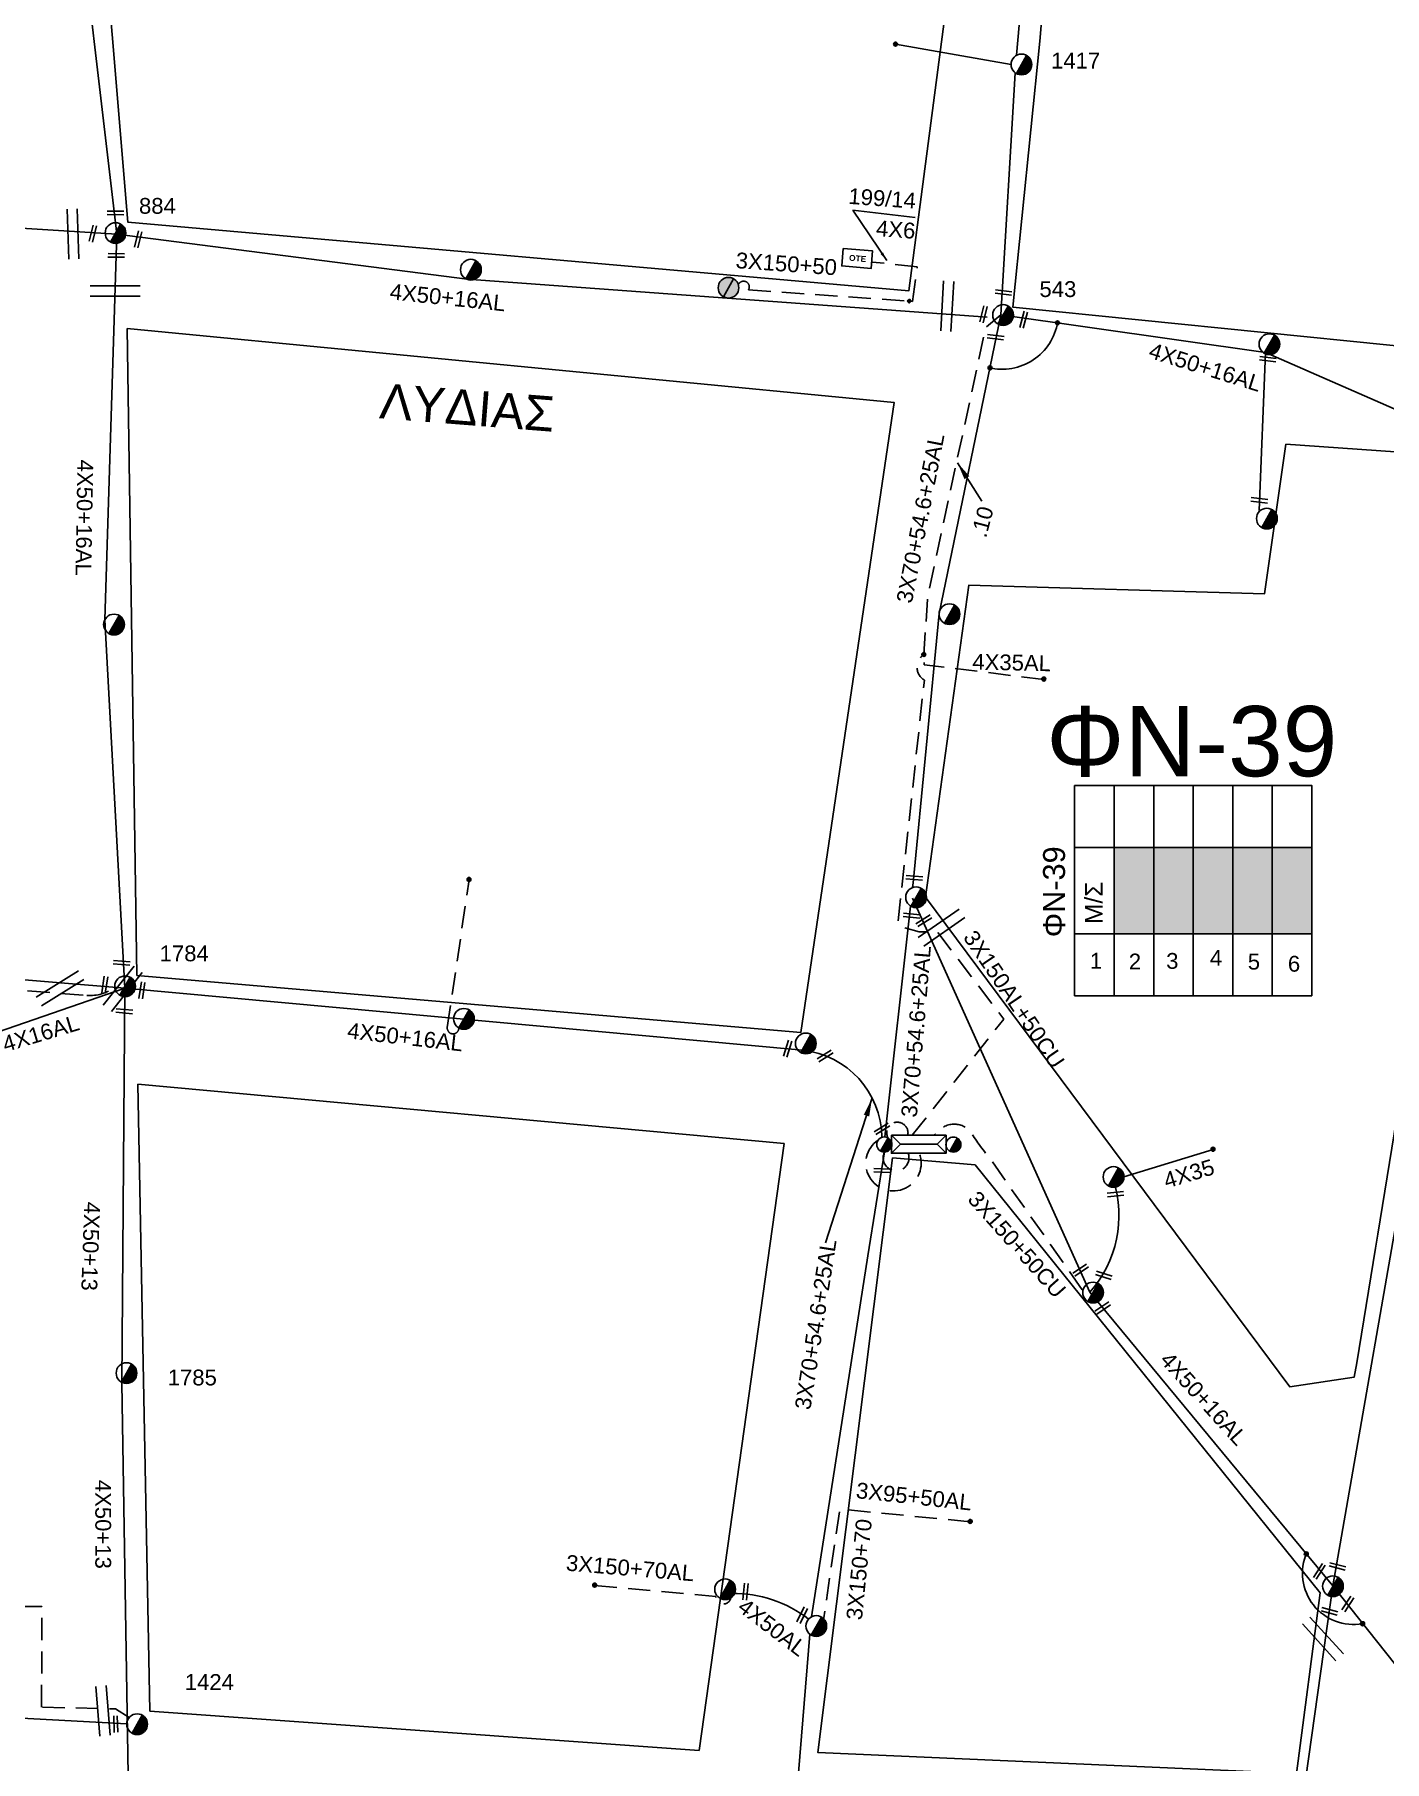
# Model space of a CAD drawing. Header units: millimetres. Extents: x 938 to 3112, y 793 to 1825.
# Drawn here: x 1315.6 to 1469.3, y 1476 to 1672.5 of the extents above; entities that cross this region are included whole.
import ezdxf
from ezdxf.enums import TextEntityAlignment as Align

# ---------------------------------------------------------------- set-up
doc = ezdxf.new("R2010")
doc.units = ezdxf.units.MM
doc.linetypes.add('DASHED', pattern=[19.05, 12.7, -6.35])
for name, color, linetype in [('Pillar OTE', 7, 'Continuous'), ('Ασφαλειοκιβώτια Χ.Τ 6 αναχωρήσεων', 7, 'Continuous'), ('Γέφυρες Εναερίου Δικτύου', 7, 'Continuous'), ('Γυμνά εναέρια ΧΤ (3Φ)   4x16AL', 7, 'Continuous'), ('Γυμνά εναέρια ΧΤ (3Φ)   4x35AL', 7, 'Continuous'), ('Γυμνά εναέρια ΧΤ και ΦΟΠ (3Φ)   4x50+16AL', 7, 'Continuous'), ('Επιγραφές - Σχήματα', 7, 'Continuous'), ('Καλώδια ΧΤ   3x150+50AL', 7, 'DASHED'), ('Καλώδια ΧΤ   3x150+50CU', 7, 'DASHED'), ('Καλώδια ΧΤ   3x150+70AL', 7, 'DASHED'), ('Καλώδια ΧΤ   3x150AL+50CU', 7, 'DASHED'), ('Καλώδια ΧΤ   3x95+50CU', 7, 'DASHED'), ('Καλώδια ΧΤ   4X50+13', 7, 'Continuous'), ('Καλώδια ΧΤ   4x50AL', 7, 'DASHED'), ('Μηχανική τομή', 7, 'Continuous'), ('Στύλος Ξύλινος', 7, 'Continuous'), ('Στύλος Ξύλινος @ 1', 7, 'Continuous'), ('Στύλος ΦΜ', 7, 'Continuous'), ('Στύλος ΦΜ @ 1', 7, 'Continuous'), ('Συνδέσεις', 7, 'Continuous'), ('Συνεστραμμένα ΧΤ   3x70+54.6+25AL', 7, 'SYN_LINE'), ('Τομή', 7, 'Continuous'), ('Υποσταθμός εναέριος 2 στύλων', 7, 'Continuous'), ('Υποσταθμός πόλεως', 7, 'Continuous'), ('Υπόβαθρο ΔΕΗ', 7, 'Continuous'), ('Υπόγεια Καλώδια Δικτύου ΧΤ   .10', 7, 'DASHED'), ('Υπόγεια καλώδια Παροχών ΧΤ   4x6', 7, 'DASHED')]:
    doc.layers.add(name, color=color, linetype=linetype)
doc.styles.get("Standard").update_dxf_attribs({"font": 'arial.ttf'})
doc.linetypes.add('SYN_LINE', pattern='A,0.5,-0.0001,["/\\/\\/\\/",Standard,S=0.1,R=0,X=0,Y=-0.05],-0.25', length=0.7501)
doc.dimstyles.new('ISO-25', dxfattribs={"dimtxt": 2.5, "dimasz": 2.5, "dimexe": 1.25, "dimexo": 0.625, "dimtad": 1, "dimtxsty": 'Standard', "dimcen": 2.5, "dimaunit": 2, "dimazin": 0, "dimtfac": 1, "dimtmove": 0, "dimatfit": 3, "dimfxl": 1, "dimarcsym": 0})

# ---------------------------------------------------------------- blocks, each defined once
blk = doc.blocks.new('ΑΣΦΑΛΕΙΟΚΙΒΩΤΙΟ ΥΠΟΣΤΑΘΜΟΥ 6 ΑΝΑΧΩΡΗΣΕΩΝ')
at = {"layer": 'Ασφαλειοκιβώτια Χ.Τ 6 αναχωρήσεων', "ltscale": 40}
for p, q in [((-23.91, 27), (23.91, 27)), ((-9.83, 27), (-9.83, -27)), ((9.83, 27), (9.83, -27)), ((-23.91, 18), (23.91, 18)), ((-23.91, 9), (23.91, 9)), ((-23.91, 0), (23.91, 0)), ((-23.91, -9), (23.91, -9)), ((-23.91, -18), (23.91, -18))]:
    blk.add_line(p, q, dxfattribs=at)
at = {"layer": 'Ασφαλειοκιβώτια Χ.Τ 6 αναχωρήσεων'}
blk.add_lwpolyline([(-23.91, -27), (23.91, -27), (23.91, 27), (-23.91, 27)], close=True, dxfattribs=at)
for s, p in [('1', (-17.75, 23.52)), ('2', (-17.93, 14.66)), ('3', (-17.79, 6.15)), ('4', (-17.11, -3.79)), ('5', (-17.96, -12.42)), ('6', (-18.44, -21.55))]:
    blk.add_text(s, height=3.6, rotation=270, dxfattribs=at).set_placement(p)
at = {"layer": 'Ασφαλειοκιβώτια Χ.Τ 6 αναχωρήσεων', "ltscale": 40}
for tag, height, p in [('ΟΝΟΜΑ', 5, (-0.27, 31.68)), ('ΚΕΙΜΕΝΟ 1', 2, (16.95, 22.41)), ('ΚΕΙΜΕΝΟ 2', 2, (16.95, 13.71)), ('ΚΕΙΜΕΝΟ 3', 2, (16.95, 4.31)), ('ΚΕΙΜΕΝΟ 4', 2, (16.95, -4.67)), ('ΚΕΙΜΕΝΟ 5', 2, (16.95, -13.51)), ('ΚΕΙΜΕΝΟ 6', 2, (16.95, -22.43)), ('ΣΧ', 2, (-0.21, -29.21))]:
    blk.add_attdef(tag, text='', height=height, dxfattribs=at).set_placement(p, align=Align.MIDDLE_CENTER)
blk = doc.blocks.new('ΥΠΟΣΤΑΘΜΟΣ ΕΝΑΕΡΙΟΣ ΕΠΙ 2 ΣΤΥΛΩΝ')
at = {"layer": 'Υποσταθμός εναέριος 2 στύλων', "linetype": 'Continuous'}
for points in [[(-11.97, -2.11, 0.574793), (-8.45, -0.07, 0.268822), (-9.64, 1.98)], [(9.68, -2.15, 0.574793), (13.19, -0.1, 0.268822), (12.01, 1.95)]]:
    blk.add_hatch(color=256, dxfattribs=at).paths.add_polyline_path(points)
for p, q in [((-11.97, -2.11), (-9.64, 1.98)), ((9.68, -2.15), (12.01, 1.95))]:
    blk.add_line(p, q, dxfattribs=at)
for centre in [(-10.81, -0.07), (10.84, -0.1)]:
    blk.add_circle(centre, 2.36, dxfattribs=at)
at = {"layer": 'Υποσταθμός πόλεως', "linetype": 'Continuous', "ltscale": 40}
blk.add_lwpolyline([(-8.57, 2.82), (8.57, 2.82), (8.57, -2.82), (-8.57, -2.82)], close=True, dxfattribs=at)
for points in [[(-5.75, 0), (-8.57, 2.82)], [(-8.57, -2.82), (-5.75, 0)], [(-5.75, 0), (5.75, 0)], [(5.75, 0), (8.57, 2.82)], [(8.57, -2.82), (5.75, 0)]]:
    blk.add_lwpolyline(points, dxfattribs=at)
at = {"layer": 'Υποσταθμός εναέριος 2 στύλων', "ltscale": 40, "flags": 1}
for tag, p in [('ΜΕΤΑΣΧΗΜΑΤΙΣΜΟΣ', (14.09, 2.51)), ('ΙΣΧΥΣ', (14.07, -0.28)), ('ΑΡΙΘΜΟΣ', (14.19, -3))]:
    blk.add_attdef(tag, p, '', height=1.8, dxfattribs=at)
blk = doc.blocks.new('ΥΠΑΡΧΩΝ ΤΣΙΜΕΝΤΕΝΙΟΣ ΣΤΥΛΟΣ')
at = {"layer": 'Στύλος ΦΜ'}
blk.add_hatch(color=256, dxfattribs=at).paths.add_polyline_path([(-1.29, -2.28, 0.574793), (2.62, 0, 0.268822), (1.3, 2.27)])
blk.add_line((-1.29, -2.28), (1.3, 2.27), dxfattribs=at)
blk.add_circle((0, 0), 2.62, dxfattribs=at)
at = {"layer": 'Στύλος ΦΜ', "flags": 4}
for tag, p in [('ΑΡΙΘΜΟΣ', (-4.68, 8.05)), ('ΤΥΠΟΣ', (-4.91, 3.03))]:
    blk.add_attdef(tag, p, '', height=4, dxfattribs=at)
blk = doc.blocks.new('ΤΟΜΗ')
at = {"layer": 'Τομή', "ltscale": 40}
for p, q in [((-5.68, 0), (5.68, 0)), ((5.68, -2.33), (-5.68, -2.33))]:
    blk.add_line(p, q, dxfattribs=at)
blk = doc.blocks.new('ΥΠΑΡΧΩΝ ΞΥΛΙΝΟΣ ΣΤΥΛΟΣ')
at = {"layer": 'Στύλος Ξύλινος'}
h = blk.add_hatch(color=7, dxfattribs=at)
h.paths.add_polyline_path([(-2.62, 0, 0.270008), (-1.29, -2.28), (1.3, 2.27, 0.576266)])
h.paths.add_polyline_path([(-1.29, -2.28, 0.574793), (2.62, 0, 0.268822), (1.3, 2.27)])
at = {"layer": 'Στύλος Ξύλινος', "color": 7}
blk.add_line((-1.29, -2.28), (1.3, 2.27), dxfattribs=at)
blk.add_circle((0, 0), 2.62, dxfattribs=at)
at = {"layer": 'Στύλος Ξύλινος', "flags": 4}
for tag, p in [('ΑΡΙΘΜΟΣ', (-4.91, 8.6)), ('ΤΥΠΟΣ', (-4.85, 3.39))]:
    blk.add_attdef(tag, p, '', height=4, dxfattribs=at)
blk = doc.blocks.new('A$C3A1033B9')
at = {"layer": 'Στύλος Ξύλινος @ 1', "ltscale": 40, "xscale": 0.4499999999998181, "yscale": 0.4499999999998181, "zscale": 0.4499999999998181}
blk.add_blockref('ΥΠΑΡΧΩΝ ΞΥΛΙΝΟΣ ΣΤΥΛΟΣ', (1.18, 1.18), dxfattribs=at)
blk = doc.blocks.new('_ΣΥΝΔΕΣΗ')
at = {"layer": 'Συνδέσεις', "linetype": 'SYN_LINE', "ltscale": 40}
blk.add_hatch(color=256, dxfattribs=at).paths.add_polyline_path([(0.5, -0.01, 1), (-0.5, -0.01, 1)])
at = {"layer": 'Συνδέσεις'}
blk.add_circle((0, -0.01), 0.5, dxfattribs=at)
blk = doc.blocks.new('ΜΗΧΑΝΙΚΗ ΤΟΜΗ')
at = {"layer": 'Μηχανική τομή', "ltscale": 40}
for p, q in [((-1.89, 0.78), (1.89, 0.78)), ((1.89, 0), (-1.89, 0))]:
    blk.add_line(p, q, dxfattribs=at)
blk = doc.blocks.new('TSONTA XT1')
at = {"ltscale": 40}
h = blk.add_hatch(color=256, dxfattribs=at)
h.dxf.hatch_style = 1
h.paths.add_polyline_path([(595.96, 2487.66), (597.07, 2488.77), (595.96, 2489.87), (594.85, 2488.77)])
blk.add_lwpolyline([(594.85, 2488.77), (595.96, 2489.87), (597.07, 2488.77), (595.96, 2487.66)], close=True, dxfattribs=at)
blk = doc.blocks.new('PILLAR ΟΤΕ')
at = {"layer": 'Pillar OTE', "ltscale": 40}
blk.add_lwpolyline([(-3.31, 2.02), (3.39, 2.02), (3.39, -1.99), (-3.31, -1.99)], close=True, dxfattribs=at)
at = {"layer": 'Pillar OTE', "insert": (-1.81, 0.71), "char_height": 1.3575, "width": 109.961, "attachment_point": 1}
blk.add_mtext('{\\fArial|b1|i0|c161|p34;OTE}', dxfattribs=at)

msp = doc.modelspace()

# ---------------------------------------------------------------- hatches: boundary and pattern name
at = {"layer": 'Ασφαλειοκιβώτια Χ.Τ 6 αναχωρήσεων'}
for color, points in [(85, [(1438.49, 1580.01), (1438.49, 1570.18), (1442.99, 1570.18), (1442.99, 1580.01)]), (2, [(1442.99, 1580.01), (1442.99, 1570.18), (1447.49, 1570.18), (1447.49, 1580.01)]), (1, [(1447.49, 1580.01), (1447.49, 1570.18), (1451.99, 1570.18), (1451.99, 1580.01)]), (151, [(1451.99, 1580.01), (1451.99, 1570.18), (1456.49, 1570.18), (1456.49, 1580.01)]), (30, [(1456.49, 1580.01), (1456.49, 1570.18), (1460.99, 1570.18), (1460.99, 1580.01)])]:
    msp.add_hatch(color=color, dxfattribs=at).paths.add_polyline_path(points)

# ---------------------------------------------------------------- linework, layer by layer
at = {"layer": 'Γέφυρες Εναερίου Δικτύου', "color": 27, "flags": 128}
msp.add_lwpolyline([(1319.71, 1694.67), (1324.99, 1649.81)], dxfattribs=at)
at = {"layer": 'Γέφυρες Εναερίου Δικτύου', "color": 2, "linetype": 'SYN_LINE', "ltscale": 15, "flags": 128}
msp.add_lwpolyline([(1426.77, 1669.09), (1413.61, 1671.42)], dxfattribs=at)
at = {"layer": 'Γέφυρες Εναερίου Δικτύου', "color": 1, "linetype": 'SYN_LINE', "ltscale": 20, "flags": 128}
msp.add_lwpolyline([(1455.73, 1636.34), (1454.99, 1618.34)], dxfattribs=at)
at = {"layer": 'Γέφυρες Εναερίου Δικτύου', "color": 2, "linetype": 'DASHED', "ltscale": 0.2, "flags": 128}
msp.add_lwpolyline([(1413.92, 1571.68), (1416.89, 1599.06, -0.561515), (1416.83, 1601.93)], format="xyb", dxfattribs=at)
at = {"layer": 'Γέφυρες Εναερίου Δικτύου', "color": 151, "linetype": 'DASHED', "ltscale": 0.2, "flags": 128}
msp.add_lwpolyline([(1362.6, 1559.52), (1365.08, 1576.33)], dxfattribs=at)
at = {"layer": 'Γέφυρες Εναερίου Δικτύου', "color": 1, "flags": 128}
msp.add_lwpolyline([(1225.12, 1487.65), (1259.1, 1483.88), (1326.12, 1480.3)], dxfattribs=at)
at = {"layer": 'Γέφυρες Εναερίου Δικτύου', "color": 151, "linetype": 'DASHED', "ltscale": 0.2}
msp.add_arc((1363.25, 1559.45), 0.653, 173.8919, 3.2064, dxfattribs=at)
at = {"layer": 'Γυμνά εναέρια ΧΤ (3Φ)   4x16AL', "color": 85, "flags": 128}
msp.add_lwpolyline([(1325.91, 1564.02), (1305.22, 1556.86)], dxfattribs=at)
at = {"layer": 'Γυμνά εναέρια ΧΤ (3Φ)   4x35AL', "color": 2, "linetype": 'DASHED', "ltscale": 0.2, "flags": 128}
msp.add_lwpolyline([(1430.48, 1599.13), (1416.88, 1600.8), (1416.83, 1601.93)], dxfattribs=at)
at = {"layer": 'Γυμνά εναέρια ΧΤ (3Φ)   4x35AL', "color": 85, "linetype": 'SYN_LINE', "ltscale": 10, "flags": 128}
msp.add_lwpolyline([(1439.59, 1542.52), (1449.75, 1545.64)], dxfattribs=at)
at = {"layer": 'Γυμνά εναέρια ΧΤ (3Φ)   4x35AL', "color": 85, "flags": 128}
msp.add_lwpolyline([(1435.74, 1529.42, 0.266433), (1438.39, 1542.15)], format="xyb", dxfattribs=at)
at = {"layer": 'Γυμνά εναέρια ΧΤ και ΦΟΠ (3Φ)   4x50+16AL', "color": 85, "flags": 128}
for points in [[(1218.47, 1575.19), (1273.23, 1568.35), (1325.91, 1564.02), (1323.63, 1605.92), (1324.99, 1649.81)], [(1482.85, 1624.47), (1479.55, 1592.02), (1472.75, 1549.7), (1463.36, 1495.99), (1503.44, 1445.53), (1504.25, 1444.68)], [(1463.36, 1495.99), (1435.74, 1529.42), (1415.55, 1574.25)]]:
    msp.add_lwpolyline(points, dxfattribs=at)
at = {"layer": 'Γυμνά εναέρια ΧΤ και ΦΟΠ (3Φ)   4x50+16AL', "color": 27, "flags": 128}
msp.add_lwpolyline([(1424.03, 1640.36), (1364.86, 1644.69), (1324.99, 1649.81)], dxfattribs=at)
at = {"layer": 'Γυμνά εναέρια ΧΤ και ΦΟΠ (3Φ)   4x50+16AL', "color": 1, "flags": 128}
msp.add_lwpolyline([(1482.85, 1624.47), (1455.73, 1636.34), (1425.6, 1640.62)], dxfattribs=at)
at = {"layer": 'Γυμνά εναέρια ΧΤ και ΦΟΠ (3Φ)   4x50+16AL', "color": 6, "linetype": 'DASHED', "ltscale": 0.2, "flags": 128}
msp.add_lwpolyline([(1220.53, 1572.4, 0.422254), (1223.25, 1572.46, -0.274268), (1224.65, 1572.88), (1268.98, 1567.19), (1321.59, 1563.17)], format="xyb", dxfattribs=at)
at = {"layer": 'Γυμνά εναέρια ΧΤ και ΦΟΠ (3Φ)   4x50+16AL', "color": 151, "flags": 128}
msp.add_lwpolyline([(1403.02, 1556.95), (1325.91, 1564.02)], dxfattribs=at)
at = {"layer": 'Γυμνά εναέρια ΧΤ και ΦΟΠ (3Φ)   4x50+16AL', "color": 6, "flags": 128}
msp.add_lwpolyline([(1440.64, 1346.72), (1447.24, 1383.06), (1454.38, 1427.14), (1456.16, 1444.75), (1463.36, 1495.99)], dxfattribs=at)
at = {"layer": 'Γυμνά εναέρια ΧΤ και ΦΟΠ (3Φ)   4x50+16AL', "color": 6, "linetype": 'DASHED', "ltscale": 0.2}
msp.add_arc((1321.93, 1567.82), 4.66, 265.7916, 307.2917, dxfattribs=at)
at = {"layer": 'Επιγραφές - Σχήματα', "linetype": 'Continuous', "ltscale": 0.2}
for centre, radius, start, end in [((1425.73, 1640.85), 6.42, 256.5861, 350.5908), ((1465.74, 1497.41), 5.82, 156.0917, 280.2157)]:
    msp.add_arc(centre, radius, start, end, dxfattribs=at)
at = {"layer": 'Επιγραφές - Σχήματα', "color": 1, "linetype": 'DASHED', "ltscale": 0.2}
msp.add_arc((1413.82, 1547.54), 1.21, 346.9884, 208.4805, dxfattribs=at)
at = {"layer": 'Επιγραφές - Σχήματα', "color": 151, "linetype": 'DASHED', "ltscale": 0.2}
msp.add_arc((1413.38, 1544.08), 3.15, 123.7547, 21.1669, dxfattribs=at)
at = {"layer": 'Επιγραφές - Σχήματα', "color": 30, "linetype": 'DASHED', "ltscale": 0.2}
msp.add_arc((1413.67, 1544.69), 1.47, 152.5812, 21.253, dxfattribs=at)
at = {"layer": 'Καλώδια ΧΤ   3x150+50CU', "color": 27, "linetype": 'DASHED', "ltscale": 0.2}
msp.add_lwpolyline([(1395.72, 1644.03, -1.100925), (1396.87, 1643.47), (1415.15, 1642.19)], format="xyb", dxfattribs=at)
at = {"layer": 'Καλώδια ΧΤ   3x150+50CU', "color": 85, "linetype": 'DASHED', "ltscale": 0.2, "flags": 128}
msp.add_lwpolyline([(1434.87, 1529.69), (1424.33, 1544.65, -0.034015), (1422.04, 1547.83, 0.476503), (1418.06, 1547.27, 0.025095)], format="xyb", dxfattribs=at)
at = {"layer": 'Καλώδια ΧΤ   3x150+70AL', "color": 30, "linetype": 'DASHED', "ltscale": 0.2, "flags": 128}
msp.add_lwpolyline([(1379.37, 1496.03), (1393.16, 1494.77, 1.071588), (1394.87, 1494.92, -1.218853)], format="xyb", dxfattribs=at)
at = {"layer": 'Καλώδια ΧΤ   3x150AL+50CU', "color": 2, "linetype": 'DASHED', "ltscale": 0.2, "flags": 128}
msp.add_lwpolyline([(1415.52, 1547.27), (1425.93, 1560.49), (1418.4, 1570.36), (1416.29, 1570.42), (1414.59, 1570.89, -0.303895), (1413.92, 1571.68)], format="xyb", dxfattribs=at)
at = {"layer": 'Καλώδια ΧΤ   3x95+50CU', "color": 30, "linetype": 'DASHED', "ltscale": 0.2, "flags": 128}
msp.add_lwpolyline([(1422.12, 1503.28), (1407.27, 1504.73), (1405.22, 1490.85)], dxfattribs=at)
at = {"layer": 'Καλώδια ΧΤ   4X50+13', "color": 151, "flags": 128}
msp.add_lwpolyline([(1329.17, 1390.27), (1327.08, 1425.21), (1325.56, 1519.06), (1325.91, 1564.02)], dxfattribs=at)
at = {"layer": 'Καλώδια ΧΤ   4x50AL', "color": 1, "linetype": 'DASHED', "ltscale": 0.2, "flags": 128}
for points in [[(1316.42, 1482.19), (1316.47, 1493.64), (1301.04, 1493.76)], [(1326.41, 1481.02), (1324.82, 1481.98), (1316.42, 1482.19)]]:
    msp.add_lwpolyline(points, dxfattribs=at)
at = {"layer": 'Καλώδια ΧΤ   4x50AL', "color": 30, "linetype": 'Continuous', "ltscale": 0.2, "flags": 128}
for points in [[(1394.99, 1495.11, -0.170633), (1403.72, 1492.21, -0.166712)], [(1404.61, 1491.45, -0.015683), (1405.22, 1490.85)]]:
    msp.add_lwpolyline(points, format="xyb", dxfattribs=at)
at = {"layer": 'Συνεστραμμένα ΧΤ   3x70+54.6+25AL', "color": 2, "linetype": 'SYN_LINE', "ltscale": 20, "flags": 128}
for points in [[(1431.29, 1714.18), (1427.39, 1670.16)], [(1427.24, 1668.17), (1425.6, 1640.62)]]:
    msp.add_lwpolyline(points, dxfattribs=at)
at = {"layer": 'Συνεστραμμένα ΧΤ   3x70+54.6+25AL', "color": 62, "linetype": 'SYN_LINE', "ltscale": 20, "flags": 128}
msp.add_lwpolyline([(1324.99, 1649.81), (1292.94, 1651.8)], dxfattribs=at)
at = {"layer": 'Συνεστραμμένα ΧΤ   3x70+54.6+25AL', "color": 1, "linetype": 'SYN_LINE', "ltscale": 20, "flags": 128}
for points in [[(1425.6, 1640.62), (1418.58, 1606.64), (1415.61, 1575.99), (1415.55, 1575.45)], [(1415.31, 1573.35), (1412.38, 1547.07)]]:
    msp.add_lwpolyline(points, dxfattribs=at)
at = {"layer": 'Συνεστραμμένα ΧΤ   3x70+54.6+25AL', "color": 151, "linetype": 'SYN_LINE', "ltscale": 15, "flags": 128}
msp.add_lwpolyline([(1412.06, 1547.03, 0.380203), (1403.02, 1556.95)], format="xyb", dxfattribs=at)
at = {"layer": 'Συνεστραμμένα ΧΤ   3x70+54.6+25AL', "color": 30, "linetype": 'SYN_LINE', "ltscale": 20, "flags": 128}
for points in [[(1404.04, 1492.46), (1410.46, 1533.54), (1412.37, 1545.36)], [(1401.77, 1464.97), (1403.86, 1490.5)]]:
    msp.add_lwpolyline(points, dxfattribs=at)
at = {"layer": 'Υπόβαθρο ΔΕΗ', "flags": 128}
for points in [[(1437.89, 1765.29), (1445.89, 1771.23), (1524.76, 1742.32), (1500.44, 1679.04), (1484.18, 1635.73), (1426.96, 1641.51), (1430.04, 1671.75), (1436.47, 1748.78)], [(1437.89, 1765.29), (1445.89, 1771.23), (1524.76, 1742.32), (1500.44, 1679.04), (1484.18, 1635.73), (1426.96, 1641.51), (1430.04, 1671.75), (1436.47, 1748.78)], [(1322.66, 1693.93), (1378.28, 1704.54), (1424.05, 1711.31), (1415.11, 1643.35), (1326.26, 1651.16)], [(1322.66, 1693.93), (1378.28, 1704.54), (1424.05, 1711.31), (1415.11, 1643.35), (1326.26, 1651.16)], [(1327.28, 1565.45), (1402.84, 1558.96), (1413.44, 1630.66), (1326.18, 1639.06)], [(1327.28, 1565.45), (1402.84, 1558.96), (1413.44, 1630.66), (1326.18, 1639.06)], [(1328.75, 1481.74), (1391.26, 1477.26), (1400.93, 1546.32), (1327.38, 1553.07)], [(1328.75, 1481.74), (1391.26, 1477.26), (1400.93, 1546.32), (1327.38, 1553.07)], [(1413.28, 1544.68), (1422.66, 1543.91), (1461.92, 1495.18), (1459.23, 1474.65), (1404.75, 1477.04)], [(1413.28, 1544.68), (1422.66, 1543.91), (1461.92, 1495.18), (1459.23, 1474.65), (1404.75, 1477.04)]]:
    msp.add_lwpolyline(points, close=True, dxfattribs=at)
msp.add_lwpolyline([(1408.77, 1652.55), (1415.86, 1651.69)], dxfattribs=at)
msp.add_lwpolyline([(1458.03, 1625.9), (1481.27, 1624.26, -0.010257), (1465.82, 1519.74), (1458.48, 1518.64), (1417.03, 1574.35), (1421.97, 1609.87), (1455.62, 1608.88)], format="xyb", close=True, dxfattribs=at)
msp.add_lwpolyline([(1458.03, 1625.9), (1481.27, 1624.26, -0.010257), (1465.82, 1519.74), (1458.48, 1518.64), (1417.03, 1574.35), (1421.97, 1609.87), (1455.62, 1608.88)], format="xyb", close=True, dxfattribs=at)
at = {"layer": 'Υπόγεια Καλώδια Δικτύου ΧΤ   .10', "color": 2, "linetype": 'DASHED', "ltscale": 0.2, "flags": 128}
msp.add_lwpolyline([(1416.83, 1601.93), (1417.28, 1608.65), (1423.87, 1639.19), (1425.6, 1640.62)], dxfattribs=at)
at = {"layer": 'Υπόγεια καλώδια Παροχών ΧΤ   4x6', "color": 27, "linetype": 'DASHED', "ltscale": 0.2}
msp.add_lwpolyline([(1415.39, 1642.16), (1415.54, 1642.14), (1416.09, 1646.1), (1410.95, 1646.62)], dxfattribs=at)

# ---------------------------------------------------------------- block references
at = {"layer": 'Pillar OTE', "xscale": 0.5, "yscale": 0.5, "zscale": 0.5, "rotation": 354.9879974805668}
msp.add_blockref('PILLAR ΟΤΕ', (1409.23, 1647.03), dxfattribs=at)
at = {"layer": 'Ασφαλειοκιβώτια Χ.Τ 6 αναχωρήσεων', "xscale": 0.5, "yscale": 0.5, "zscale": 0.5, "rotation": 90}
msp.add_blockref('ΑΣΦΑΛΕΙΟΚΙΒΩΤΙΟ ΥΠΟΣΤΑΘΜΟΥ 6 ΑΝΑΧΩΡΗΣΕΩΝ', (1447.49, 1575.1), dxfattribs=at).add_auto_attribs({'ΟΝΟΜΑ': 'ΦΝ-39'})
at = {"layer": 'Επιγραφές - Σχήματα', "linetype": 'Continuous', "ltscale": 0.2}
msp.add_blockref('A$C3A1033B9', (1393.42, 1642.52), dxfattribs=at)
at = {"layer": 'Μηχανική τομή'}
for p, xscale, yscale, zscale, rotation in [((1322.07, 1649.92), 0.4999999999997943, 0.4999999999997943, 0.4999999999997943, 255.6947670461722), ((1324.83, 1652.42), 0.4999999999998292, 0.4999999999998292, 0.4999999999998292, 179.3723209253027), ((1327.24, 1649.25), 0.4999999999997943, 0.4999999999997943, 0.4999999999997943, 255.6947670461722), ((1324.93, 1647.58), 0.4999999999998292, 0.4999999999998292, 0.4999999999998292, 179.3723209253027), ((1425.92, 1643.37), 0.4999999999998274, 0.4999999999998274, 0.4999999999998274, 173.0504859303819), ((1423.44, 1640.74), 0.4999999999997942, 0.4999999999997942, 0.4999999999997942, 255.6947670461722), ((1428, 1640.11), 0.4999999999997943, 0.4999999999997943, 0.4999999999997943, 255.6947670461722), ((1425.02, 1638.27), 0.4999999999998274, 0.4999999999998274, 0.4999999999998274, 173.0504859303819), ((1456, 1635.78), 0.4999999999998274, 0.4999999999998274, 0.4999999999998274, 173.0504859303819), ((1455.04, 1619.71), 0.4999999999998274, 0.4999999999998274, 0.4999999999998274, 173.0504859303819), ((1415.73, 1576.36), 0.499999999999962, 0.499999999999962, 0.499999999999962, 354.8870794660864), ((1415.42, 1572.06), 0.499999999999962, 0.499999999999962, 0.499999999999962, 354.8870794660864), ((1416.94, 1571.5), 0.5000000000000249, 0.5000000000000249, 0.5000000000000249, 31.74351811963545), ((1325.53, 1566.69), 0.499999999999962, 0.499999999999962, 0.499999999999962, 354.8870794660864), ((1323.8, 1564.36), 0.4999999999999809, 0.4999999999999809, 0.4999999999999809, 81.0283720994565), ((1328.04, 1563.71), 0.4999999999999809, 0.4999999999999809, 0.4999999999999809, 81.0283720994565), ((1325.82, 1561.18), 0.499999999999962, 0.499999999999962, 0.499999999999962, 354.8870794660864), ((1401.52, 1557.07), 0.5000000000000187, 0.5000000000000187, 0.5000000000000187, 72.91557405230584), ((1405.7, 1556.13), 0.5000000000000249, 0.5000000000000249, 0.5000000000000249, 31.74351811963545), ((1412.17, 1547.83), 0.5000000000000249, 0.5000000000000249, 0.5000000000000249, 31.74351811963545), ((1412.09, 1543.06), 0.5000000000000273, 0.5000000000000273, 0.5000000000000273, 358.0662874116956), ((1438.67, 1540.37), 0.5000000000000068, 0.5000000000000068, 0.5000000000000068, 5.809233686154271), ((1434.79, 1531.76), 0.4999999999999505, 0.4999999999999505, 0.4999999999999505, 33.80694945310294), ((1437.26, 1531.14), 0.4999999999999922, 0.4999999999999922, 0.4999999999999922, 341.7173395073787), ((1437.3, 1527.45), 0.4999999999999505, 0.4999999999999505, 0.4999999999999505, 33.80694945310294), ((1462.01, 1497.54), 0.5000000000000845, 0.5000000000000845, 0.5000000000000845, 57.05616101257897), ((1463.86, 1498.01), 0.5000000000000043, 0.5000000000000043, 0.5000000000000043, 345.1861412449845), ((1396.73, 1495.3), 0.4999999999999802, 0.4999999999999802, 0.4999999999999802, 84.42627206216622), ((1403.16, 1492.57), 0.5000000000000177, 0.5000000000000177, 0.5000000000000177, 64.00654709082767), ((1462.95, 1492.91), 0.5000000000000043, 0.5000000000000043, 0.5000000000000043, 345.1861412449845), ((1465.25, 1493.83), 0.5000000000000845, 0.5000000000000845, 0.5000000000000845, 57.05616101257897), ((1325.06, 1480.27), 0.4999999999999764, 0.4999999999999764, 0.4999999999999764, 91.60004952822291)]:
    msp.add_blockref('ΜΗΧΑΝΙΚΗ ΤΟΜΗ', p, dxfattribs=dict(at, xscale=xscale, yscale=yscale, zscale=zscale, rotation=rotation))
at = {"layer": 'Στύλος ΦΜ @ 1', "ltscale": 40}
ref = msp.add_blockref('ΥΠΑΡΧΩΝ ΤΣΙΜΕΝΤΕΝΙΟΣ ΣΤΥΛΟΣ', (1427.94, 1669.11), dxfattribs=dict(at, xscale=0.4499999999998181, yscale=0.4499999999998181, zscale=0.4499999999998181))
ref.add_attrib('ΤΥΠΟΣ', '1417', (1431.31, 1668.65), dxfattribs={"layer": 'Στύλος ΦΜ', "height": 1.8, "flags": 4})
ref = msp.add_blockref('ΥΠΑΡΧΩΝ ΤΣΙΜΕΝΤΕΝΙΟΣ ΣΤΥΛΟΣ', (1427.94, 1669.11), dxfattribs=dict(at, xscale=0.4499999999998181, yscale=0.4499999999998181, zscale=0.4499999999998181))
ref.add_attrib('ΤΥΠΟΣ', '1417', (1431.31, 1668.65), dxfattribs={"layer": 'Στύλος ΦΜ', "height": 1.8, "flags": 4})
ref = msp.add_blockref('ΥΠΑΡΧΩΝ ΤΣΙΜΕΝΤΕΝΙΟΣ ΣΤΥΛΟΣ', (1324.84, 1649.93), dxfattribs=dict(at, xscale=0.4499999999998181, yscale=0.4499999999998181, zscale=0.4499999999998181))
ref.add_attrib('ΤΥΠΟΣ', '884', (1327.51, 1652.12), dxfattribs={"layer": 'Στύλος ΦΜ', "height": 1.8, "flags": 4})
ref = msp.add_blockref('ΥΠΑΡΧΩΝ ΤΣΙΜΕΝΤΕΝΙΟΣ ΣΤΥΛΟΣ', (1324.84, 1649.93), dxfattribs=dict(at, xscale=0.4499999999998181, yscale=0.4499999999998181, zscale=0.4499999999998181))
ref.add_attrib('ΤΥΠΟΣ', '884', (1327.51, 1652.12), dxfattribs={"layer": 'Στύλος ΦΜ', "height": 1.8, "flags": 4})
at = {"layer": 'Στύλος ΦΜ @ 1', "ltscale": 40, "xscale": 0.4499999999998181, "yscale": 0.4499999999998181, "zscale": 0.4499999999998181}
for p in [(1365.28, 1645.76), (1365.28, 1645.76), (1456.16, 1637.28), (1455.87, 1617.44), (1455.87, 1617.44), (1419.75, 1606.56), (1419.75, 1606.56), (1324.67, 1605.38), (1324.67, 1605.38), (1415.95, 1574.34), (1415.95, 1574.34), (1364.49, 1560.51), (1364.49, 1560.51), (1403.4, 1557.71), (1403.4, 1557.71), (1438.42, 1542.52), (1438.42, 1542.52), (1436.09, 1529.37), (1436.09, 1529.37), (1394.22, 1495.6), (1394.22, 1495.6), (1463.39, 1495.95), (1463.39, 1495.95), (1404.59, 1491.42), (1404.59, 1491.42)]:
    msp.add_blockref('ΥΠΑΡΧΩΝ ΤΣΙΜΕΝΤΕΝΙΟΣ ΣΤΥΛΟΣ', p, dxfattribs=at)
at = {"layer": 'Στύλος ΦΜ @ 1', "ltscale": 40}
ref = msp.add_blockref('ΥΠΑΡΧΩΝ ΤΣΙΜΕΝΤΕΝΙΟΣ ΣΤΥΛΟΣ', (1425.85, 1640.6), dxfattribs=dict(at, xscale=0.4499999999998181, yscale=0.4499999999998181, zscale=0.4499999999998181))
ref.add_attrib('ΤΥΠΟΣ', '543', (1429.99, 1642.65), dxfattribs={"layer": 'Στύλος ΦΜ', "height": 1.8, "flags": 4})
ref = msp.add_blockref('ΥΠΑΡΧΩΝ ΤΣΙΜΕΝΤΕΝΙΟΣ ΣΤΥΛΟΣ', (1425.85, 1640.6), dxfattribs=dict(at, xscale=0.4499999999998181, yscale=0.4499999999998181, zscale=0.4499999999998181))
ref.add_attrib('ΤΥΠΟΣ', '543', (1429.99, 1642.65), dxfattribs={"layer": 'Στύλος ΦΜ', "height": 1.8, "flags": 4})
ref = msp.add_blockref('ΥΠΑΡΧΩΝ ΤΣΙΜΕΝΤΕΝΙΟΣ ΣΤΥΛΟΣ', (1325.93, 1564.22), dxfattribs=dict(at, xscale=0.4499999999998181, yscale=0.4499999999998181, zscale=0.4499999999998181))
ref.add_attrib('ΤΥΠΟΣ', '1784', (1329.86, 1567.06), dxfattribs={"layer": 'Στύλος ΦΜ', "height": 1.8, "flags": 4})
ref = msp.add_blockref('ΥΠΑΡΧΩΝ ΤΣΙΜΕΝΤΕΝΙΟΣ ΣΤΥΛΟΣ', (1325.93, 1564.22), dxfattribs=dict(at, xscale=0.4499999999998181, yscale=0.4499999999998181, zscale=0.4499999999998181))
ref.add_attrib('ΤΥΠΟΣ', '1784', (1329.86, 1567.06), dxfattribs={"layer": 'Στύλος ΦΜ', "height": 1.8, "flags": 4})
ref = msp.add_blockref('ΥΠΑΡΧΩΝ ΤΣΙΜΕΝΤΕΝΙΟΣ ΣΤΥΛΟΣ', (1326.09, 1520.2), dxfattribs=dict(at, xscale=0.4499999999998181, yscale=0.4499999999998181, zscale=0.4499999999998181))
ref.add_attrib('ΤΥΠΟΣ', '1785', (1330.78, 1518.8), dxfattribs={"layer": 'Στύλος ΦΜ', "height": 1.8, "flags": 4})
ref = msp.add_blockref('ΥΠΑΡΧΩΝ ΤΣΙΜΕΝΤΕΝΙΟΣ ΣΤΥΛΟΣ', (1326.09, 1520.2), dxfattribs=dict(at, xscale=0.4499999999998181, yscale=0.4499999999998181, zscale=0.4499999999998181))
ref.add_attrib('ΤΥΠΟΣ', '1785', (1330.78, 1518.8), dxfattribs={"layer": 'Στύλος ΦΜ', "height": 1.8, "flags": 4})
ref = msp.add_blockref('ΥΠΑΡΧΩΝ ΤΣΙΜΕΝΤΕΝΙΟΣ ΣΤΥΛΟΣ', (1327.3, 1480.25), dxfattribs=dict(at, xscale=0.4499999999998181, yscale=0.4499999999998181, zscale=0.4499999999998181))
ref.add_attrib('ΤΥΠΟΣ', '1424', (1332.72, 1484.15), dxfattribs={"layer": 'Στύλος ΦΜ', "height": 1.8, "flags": 4})
at = {"layer": 'Συνδέσεις', "xscale": 0.4500000000000455, "yscale": 0.4500000000000455, "zscale": 0.4500000000000455}
for p in [(1413.61, 1671.43), (1432.05, 1639.71), (1424.36, 1634.59), (1416.83, 1601.98), (1430.48, 1599.18), (1365.07, 1576.38), (1449.74, 1545.68), (1422.11, 1503.33), (1460.36, 1499.63), (1379.37, 1496.08), (1466.77, 1491.69)]:
    msp.add_blockref('_ΣΥΝΔΕΣΗ', p, dxfattribs=at)
at = {"layer": 'Συνδέσεις', "xscale": 0.2, "yscale": 0.2, "zscale": 0.2, "rotation": 356.0148496789807}
msp.add_blockref('TSONTA XT1', (1261.67, 1153.91), dxfattribs=at)
at = {"layer": 'Τομή'}
for p, xscale, yscale, zscale, rotation in [((1319.42, 1649.8), 0.4999999999999961, 0.4999999999999961, 0.4999999999999961, 91.81982696714286), ((1319.42, 1649.8), 0.4999999999999961, 0.4999999999999961, 0.4999999999999961, 91.81982696714286), ((1420.08, 1641.57), 0.5000000000000008, 0.5000000000000008, 0.5000000000000008, 266.6306447341732), ((1420.08, 1641.57), 0.5000000000000008, 0.5000000000000008, 0.5000000000000008, 266.6306447341732), ((1418.51, 1571.38), 0.5000000000000344, 0.5000000000000344, 0.5000000000000344, 34.8965350668589), ((1325.21, 1564.29), 0.4999999999999999, 0.4999999999999999, 0.4999999999999999, 51.72189005361672), ((1318.21, 1564.48), 0.5000000000000292, 0.5000000000000292, 0.5000000000000292, 31.66461003568422), ((1318.21, 1564.48), 0.5000000000000292, 0.5000000000000292, 0.5000000000000292, 31.66461003568422), ((1462.68, 1490.34), 0.5000000000000329, 0.5000000000000329, 0.5000000000000329, 312.2315792535064), ((1462.68, 1490.34), 0.5000000000000329, 0.5000000000000329, 0.5000000000000329, 312.2315792535064), ((1322.84, 1481.72), 0.5000000000000178, 0.5000000000000178, 0.5000000000000178, 94.57791381750371), ((1322.84, 1481.72), 0.5000000000000178, 0.5000000000000178, 0.5000000000000178, 94.57791381750371)]:
    msp.add_blockref('ΤΟΜΗ', p, dxfattribs=dict(at, xscale=xscale, yscale=yscale, zscale=zscale, rotation=rotation))
at = {"layer": 'Τομή', "xscale": 0.5, "yscale": 0.5, "zscale": 0.5}
msp.add_blockref('ΤΟΜΗ', (1324.81, 1643.91), dxfattribs=at)
msp.add_blockref('ΤΟΜΗ', (1324.81, 1643.91), dxfattribs=at)
at = {"layer": 'Υποσταθμός εναέριος 2 στύλων', "lineweight": 30, "xscale": 0.3632416027825798, "yscale": 0.3632416027825798, "zscale": 0.3632416027825798}
msp.add_blockref('ΥΠΟΣΤΑΘΜΟΣ ΕΝΑΕΡΙΟΣ ΕΠΙ 2 ΣΤΥΛΩΝ', (1416.26, 1546.24), dxfattribs=at)

# ---------------------------------------------------------------- texts
at = {"layer": 'Γυμνά εναέρια ΧΤ (3Φ)   4x16AL', "linetype": 'DASHED', "ltscale": 0.2}
msp.add_text('4X16AL', height=1.8, rotation=16.729, dxfattribs=at).set_placement((1316.33, 1558.86), align=Align.MIDDLE)
at = {"layer": 'Γυμνά εναέρια ΧΤ (3Φ)   4x35AL'}
for s, rotation, p in [('4X35AL', 358.7282, (1426.83, 1601.06)), ('4X35', 16.7357, (1447, 1542.9))]:
    msp.add_text(s, height=1.8, rotation=rotation, dxfattribs=at).set_placement(p, align=Align.MIDDLE)
at = {"layer": 'Γυμνά εναέρια ΧΤ και ΦΟΠ (3Φ)   4x50+16AL'}
for rotation, p in [(353.9967, (1362.65, 1642.6)), (342.6331, (1448.87, 1634.67)), (269.0027, (1321.3, 1617.54)), (353.4492, (1357.81, 1558.45)), (312.1163, (1448.69, 1517.3))]:
    msp.add_text('4X50+16AL', height=1.8, rotation=rotation, dxfattribs=at).set_placement(p, align=Align.MIDDLE)
at = {"layer": 'Επιγραφές - Σχήματα', "linetype": 'DASHED', "ltscale": 0.2, "attachment_point": 1}
for s, insert, char_height, width, rotation in [('ΛΥΔΙΑΣ', (1355.1, 1632.85), 4, 17.2922, 355.5408), ('Μ/Σ', (1435.17, 1571.3), 2, 6.2331, 90)]:
    msp.add_mtext(s, dxfattribs=dict(at, insert=insert, char_height=char_height, width=width, rotation=rotation))
at = {"layer": 'Επιγραφές - Σχήματα', "linetype": 'DASHED', "ltscale": 0.2, "insert": (1430.75, 1596.11), "char_height": 8, "width": 24.9768, "attachment_point": 1}
msp.add_mtext('ΦΝ-39', dxfattribs=at)
at = {"layer": 'Καλώδια ΧΤ   3x150+50AL', "linetype": 'DASHED', "ltscale": 0.2}
msp.add_text('3X150+50', height=1.8, rotation=355.8566, dxfattribs=at).set_placement((1401.19, 1646.43), align=Align.MIDDLE)
at = {"layer": 'Καλώδια ΧΤ   3x150+50CU', "ltscale": 0.2}
msp.add_text('3X150+50CU', height=1.8, rotation=311.6605, dxfattribs=at).set_placement((1427.43, 1534.84), align=Align.MIDDLE)
at = {"layer": 'Καλώδια ΧΤ   3x150+70AL', "ltscale": 0.2}
for s, rotation, p in [('3X150+70', 84.2839, (1409.46, 1497.86)), ('3X150+70AL', 355.2011, (1383.41, 1498.02))]:
    msp.add_text(s, height=1.8, rotation=rotation, dxfattribs=at).set_placement(p, align=Align.MIDDLE)
at = {"layer": 'Καλώδια ΧΤ   3x150AL+50CU', "ltscale": 0.2}
msp.add_text('3X150AL+50CU', height=1.8, rotation=304.1398, dxfattribs=at).set_placement((1427.1, 1562.74), align=Align.MIDDLE)
at = {"layer": 'Καλώδια ΧΤ   3x95+50CU', "ltscale": 0.2}
msp.add_text('3X95+50AL', height=1.8, rotation=353.8068, dxfattribs=at).set_placement((1415.71, 1506.17), align=Align.MIDDLE)
at = {"layer": 'Καλώδια ΧΤ   4X50+13'}
for rotation, p in [(268.0232, (1322.02, 1534.63)), (270, (1323.44, 1502.99))]:
    msp.add_text('4X50+13', height=1.8, rotation=rotation, dxfattribs=at).set_placement(p, align=Align.MIDDLE)
at = {"layer": 'Καλώδια ΧΤ   4x50AL', "ltscale": 0.2}
msp.add_text('4X50AL', height=1.8, rotation=322.621, dxfattribs=at).set_placement((1399.6, 1491.28), align=Align.MIDDLE)
at = {"layer": 'Συνεστραμμένα ΧΤ   3x70+54.6+25AL', "ltscale": 20}
for rotation, p in [(78.9924, (1416.44, 1617.48)), (85.2686, (1415.94, 1559.08)), (81.185, (1404.52, 1525.75))]:
    msp.add_text('3X70+54.6+25AL', height=1.8, rotation=rotation, dxfattribs=at).set_placement(p, align=Align.MIDDLE)
at = {"layer": 'Υπόγεια Καλώδια Δικτύου ΧΤ   .10', "ltscale": 0.2}
msp.add_text('.10', height=1.8, rotation=75.3658, dxfattribs=at).set_placement((1423.48, 1617.07), align=Align.MIDDLE)
at = {"layer": 'Υπόγεια καλώδια Παροχών ΧΤ   4x6', "ltscale": 0.2}
for s, p in [('199/14', (1412.1, 1653.91)), ('4X6', (1413.64, 1650.33))]:
    msp.add_text(s, height=1.8, rotation=355.8324, dxfattribs=at).set_placement(p, align=Align.MIDDLE)

# ---------------------------------------------------------------- leaders
at = {"layer": 'Επιγραφές - Σχήματα', "ltscale": 40}
for points, override in [([(1412.61, 1646.8), (1408.77, 1652.55)], {"dimasz": 1, "dimtad": 0}), ([(1420.66, 1623.78), (1423.44, 1619.42)], {"dimasz": 2, "dimtad": 0}), ([(1410.92, 1551.41), (1405.63, 1535.02)], {"dimasz": 2, "dimtad": 0})]:
    msp.add_leader(points, dimstyle='ISO-25', override=override, dxfattribs=at)

doc.saveas('drawing.dxf')
